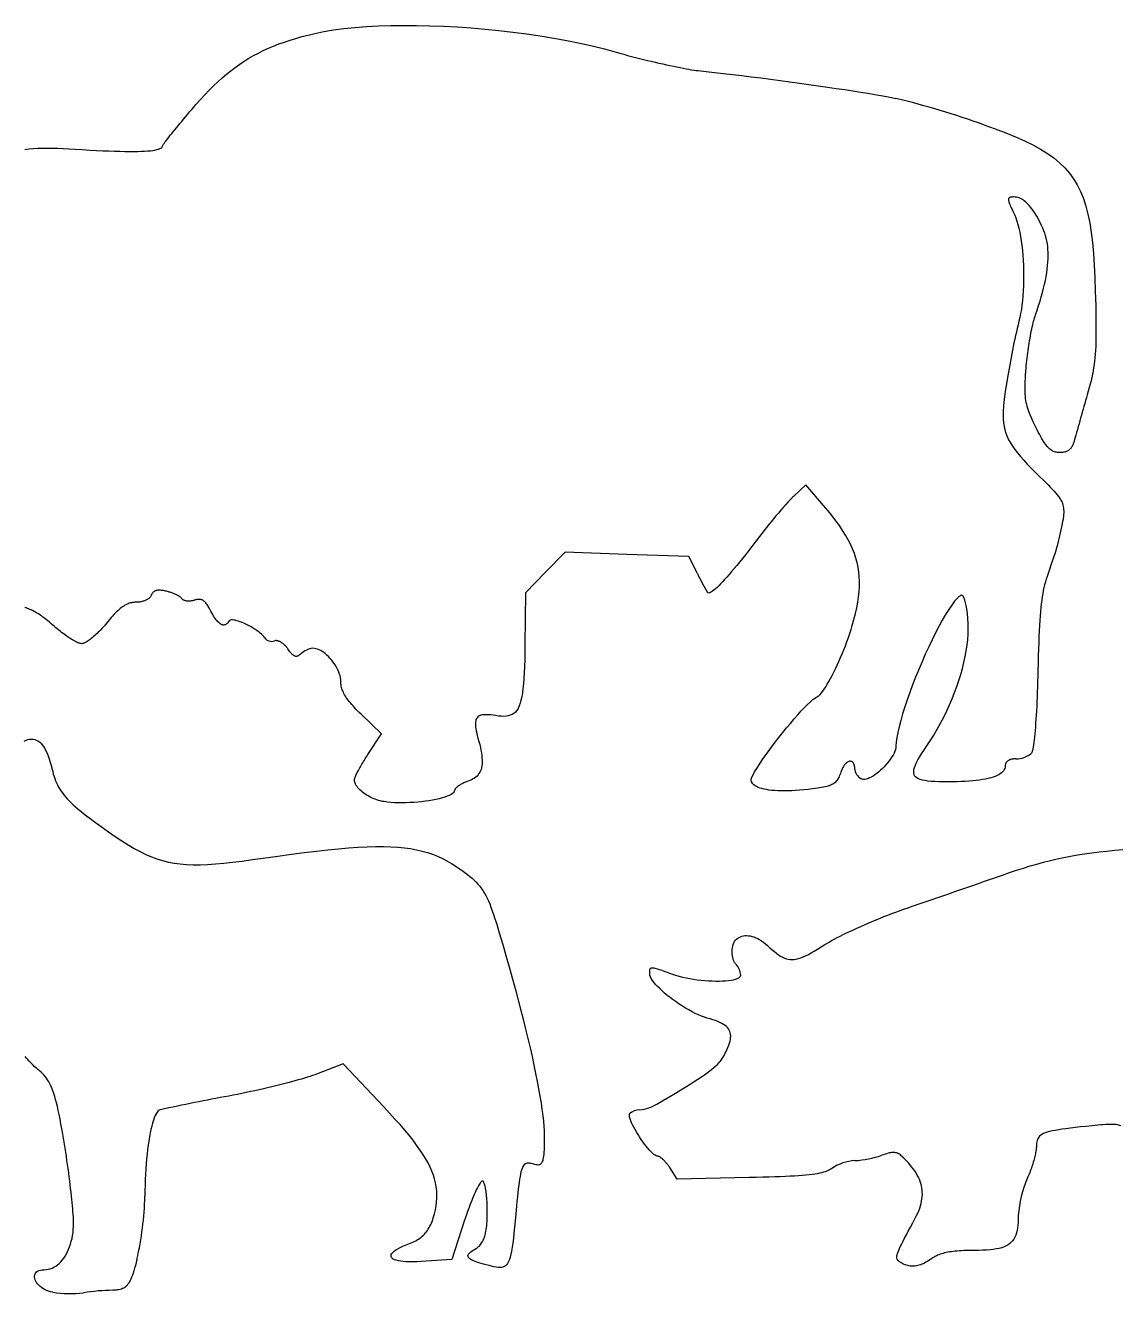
# Model space of a CAD drawing. Extents: x 3 to 294, y -207 to -4.
# Drawn here: x 71.8 to 135.6, y -201.3 to -127.4 of the extents above; entities that cross this region are included whole.
import ezdxf

# ---------------------------------------------------------------- set-up
doc = ezdxf.new("R2010")
doc.units = 0
doc.layers.get('0').update_dxf_attribs({"linetype": 'CONTINUOUS'})

msp = doc.modelspace()

# ---------------------------------------------------------------- linework, layer by layer
at = {"color": 1}
for p, q in [((117.268, -154.163), (116.552, -154.834)), ((118.314, -155.37), (117.268, -154.163)), ((103.238, -158.095), (102.09, -159.277)), ((106.847, -158.216), (103.238, -158.095)), ((110.457, -158.338), (106.847, -158.216)), ((110.956, -159.337), (110.457, -158.338)), ((102.09, -159.277), (100.943, -160.46)), ((100.943, -160.46), (100.905, -163.486)), ((92.535, -168.68), (91.351, -167.533)), ((91.75, -169.877), (92.535, -168.68)), ((92.688, -172.631), (92.688, -172.631)), ((90.304, -187.921), (88.761, -188.513)), ((92.678, -190.427), (90.304, -187.921)), ((109.779, -194.629), (109.345, -193.957)), ((113.97, -194.543), (109.779, -194.629)), ((97.384, -197.029), (96.638, -199.315)), ((96.638, -199.315), (94.848, -199.437)), ((122.797, -199.485), (122.797, -199.486)), ((73.373, -201.224), (73.372, -201.226))]:
    msp.add_line(p, q, dxfattribs=at)
for points in [[(81.727, -132), (81.985, -131.709), (82.24, -131.432), (82.494, -131.168), (82.746, -130.916), (82.998, -130.677), (83.25, -130.449), (83.503, -130.232), (83.758, -130.026), (84.016, -129.83), (84.276, -129.645), (84.54, -129.469), (84.809, -129.302), (85.084, -129.144), (85.364, -128.994), (85.651, -128.851), (85.945, -128.717), (86.247, -128.589), (86.559, -128.467), (86.879, -128.352), (87.21, -128.243), (87.552, -128.139), (87.906, -128.039), (88.272, -127.945), (88.651, -127.854)], [(88.651, -127.854), (89.18, -127.744), (89.748, -127.649), (90.354, -127.569), (90.993, -127.503), (91.662, -127.452), (92.36, -127.415), (93.082, -127.391), (93.826, -127.382), (94.589, -127.386), (95.367, -127.403), (96.158, -127.434), (96.959, -127.477), (97.766, -127.533), (98.576, -127.602), (99.388, -127.683), (100.197, -127.777), (101, -127.882), (101.795, -128), (102.578, -128.129), (103.347, -128.27), (104.098, -128.421), (104.829, -128.584), (105.536, -128.758), (106.216, -128.943)], [(106.216, -128.943), (106.437, -129.005), (106.661, -129.067), (106.888, -129.129), (107.117, -129.189), (107.347, -129.249), (107.578, -129.308), (107.808, -129.366), (108.038, -129.423), (108.266, -129.478), (108.491, -129.531), (108.713, -129.583), (108.932, -129.633), (109.146, -129.68), (109.355, -129.725), (109.557, -129.768), (109.753, -129.808), (109.942, -129.846), (110.122, -129.88), (110.293, -129.912), (110.455, -129.94), (110.606, -129.965), (110.747, -129.986), (110.875, -130.003), (110.991, -130.016)], [(110.991, -130.016), (111.466, -130.067), (111.962, -130.122), (112.476, -130.181), (113.005, -130.243), (113.547, -130.309), (114.099, -130.378), (114.658, -130.448), (115.221, -130.521), (115.785, -130.596), (116.348, -130.671), (116.907, -130.748), (117.459, -130.825), (118.001, -130.902), (118.531, -130.978), (119.046, -131.054), (119.542, -131.129), (120.018, -131.202), (120.47, -131.273), (120.895, -131.342), (121.292, -131.408), (121.656, -131.472), (121.986, -131.531), (122.278, -131.587), (122.53, -131.639)], [(79.784, -134.416), (79.795, -134.39), (79.815, -134.355), (79.842, -134.312), (79.877, -134.26), (79.919, -134.199), (79.968, -134.131), (80.024, -134.056), (80.087, -133.974), (80.156, -133.885), (80.23, -133.789), (80.31, -133.688), (80.396, -133.581), (80.486, -133.469), (80.582, -133.352), (80.681, -133.231), (80.785, -133.106), (80.892, -132.977), (81.003, -132.844), (81.118, -132.709), (81.235, -132.571), (81.355, -132.431), (81.477, -132.289), (81.601, -132.145), (81.727, -132)], [(127.662, -133.178), (128.32, -133.417), (128.932, -133.651), (129.499, -133.884), (130.023, -134.118), (130.506, -134.355), (130.951, -134.598), (131.357, -134.849), (131.727, -135.112), (132.064, -135.388), (132.367, -135.68), (132.64, -135.99), (132.884, -136.322), (133.1, -136.677), (133.291, -137.059), (133.457, -137.47), (133.601, -137.911), (133.724, -138.387), (133.829, -138.899), (133.916, -139.449), (133.987, -140.041), (134.045, -140.678), (134.09, -141.36), (134.125, -142.092), (134.151, -142.875)], [(71.74, -134.611), (71.986, -134.584), (72.239, -134.564), (72.5, -134.549), (72.771, -134.541), (73.053, -134.538), (73.347, -134.54), (73.655, -134.547), (73.979, -134.559), (74.319, -134.576), (74.677, -134.597)], [(74.677, -134.597), (75.117, -134.623), (75.534, -134.647), (75.928, -134.668), (76.3, -134.686), (76.651, -134.701), (76.981, -134.713), (77.29, -134.722), (77.579, -134.728), (77.848, -134.731), (78.097, -134.732), (78.328, -134.729), (78.54, -134.723), (78.734, -134.715), (78.91, -134.703), (79.068, -134.688), (79.21, -134.67), (79.335, -134.649), (79.444, -134.625), (79.538, -134.598), (79.616, -134.568), (79.679, -134.535), (79.728, -134.498), (79.763, -134.458), (79.784, -134.416)], [(129.41, -137.386), (129.358, -137.386), (129.31, -137.388), (129.267, -137.391), (129.228, -137.395), (129.194, -137.402), (129.165, -137.412), (129.141, -137.424), (129.121, -137.44), (129.106, -137.459), (129.095, -137.483), (129.089, -137.51), (129.088, -137.543), (129.092, -137.581), (129.101, -137.624), (129.114, -137.674), (129.132, -137.729), (129.155, -137.792), (129.183, -137.861), (129.215, -137.938), (129.253, -138.023), (129.295, -138.115), (129.342, -138.217), (129.394, -138.327), (129.451, -138.447)], [(131.151, -139.359), (131.085, -139.202), (131.018, -139.052), (130.95, -138.908), (130.881, -138.77), (130.812, -138.638), (130.742, -138.513), (130.671, -138.393), (130.599, -138.281), (130.527, -138.174), (130.454, -138.074), (130.381, -137.981), (130.308, -137.894), (130.234, -137.814), (130.16, -137.741), (130.085, -137.674), (130.011, -137.614), (129.936, -137.561), (129.861, -137.515), (129.786, -137.476), (129.71, -137.444), (129.635, -137.418), (129.56, -137.4), (129.485, -137.39), (129.41, -137.386)], [(129.451, -138.447), (129.52, -138.607), (129.584, -138.787), (129.643, -138.987), (129.698, -139.205), (129.748, -139.439), (129.793, -139.687), (129.833, -139.947), (129.868, -140.218), (129.898, -140.498), (129.923, -140.786), (129.943, -141.079), (129.957, -141.376), (129.967, -141.675), (129.97, -141.975), (129.969, -142.273), (129.961, -142.569), (129.948, -142.86), (129.93, -143.144), (129.905, -143.421), (129.875, -143.687), (129.839, -143.942), (129.797, -144.184), (129.749, -144.412), (129.695, -144.622)], [(130.664, -144.256), (130.758, -143.982), (130.847, -143.714), (130.928, -143.453), (131.003, -143.199), (131.072, -142.951), (131.134, -142.709), (131.19, -142.474), (131.239, -142.244), (131.282, -142.021), (131.318, -141.804), (131.348, -141.592), (131.371, -141.387), (131.388, -141.187), (131.399, -140.994), (131.403, -140.806), (131.401, -140.623), (131.392, -140.446), (131.377, -140.275), (131.355, -140.109), (131.327, -139.948), (131.293, -139.793), (131.252, -139.643), (131.205, -139.498), (131.151, -139.359)], [(134.151, -142.875), (134.163, -143.303), (134.173, -143.703), (134.18, -144.078), (134.186, -144.427), (134.19, -144.755), (134.191, -145.061), (134.19, -145.348), (134.187, -145.617), (134.181, -145.87), (134.172, -146.109), (134.16, -146.336), (134.145, -146.552), (134.127, -146.758), (134.106, -146.958), (134.081, -147.151), (134.053, -147.34), (134.02, -147.528), (133.985, -147.714), (133.945, -147.902), (133.901, -148.092), (133.852, -148.287), (133.8, -148.487), (133.743, -148.696), (133.681, -148.914)], [(130.118, -147.342), (130.13, -147.204), (130.143, -147.063), (130.158, -146.92), (130.174, -146.776), (130.192, -146.63), (130.21, -146.484), (130.23, -146.337), (130.251, -146.19), (130.273, -146.044), (130.296, -145.9), (130.319, -145.756), (130.344, -145.615), (130.369, -145.477), (130.394, -145.341), (130.42, -145.209), (130.447, -145.081), (130.474, -144.958), (130.501, -144.839), (130.528, -144.726), (130.555, -144.618), (130.583, -144.517), (130.61, -144.422), (130.637, -144.335), (130.664, -144.256)], [(130.689, -150.807), (130.609, -150.645), (130.536, -150.492), (130.469, -150.348), (130.407, -150.211), (130.351, -150.08), (130.301, -149.954), (130.256, -149.833), (130.216, -149.714), (130.18, -149.598), (130.15, -149.482), (130.124, -149.366), (130.102, -149.249), (130.085, -149.129), (130.072, -149.006), (130.062, -148.878), (130.056, -148.745), (130.054, -148.605), (130.054, -148.457), (130.058, -148.3), (130.065, -148.133), (130.075, -147.954), (130.087, -147.764), (130.102, -147.56), (130.118, -147.342)], [(129.016, -148.025), (128.957, -148.386), (128.905, -148.722), (128.861, -149.037), (128.826, -149.33), (128.801, -149.605), (128.786, -149.863), (128.781, -150.106), (128.788, -150.335), (128.806, -150.553), (128.837, -150.762), (128.881, -150.962), (128.939, -151.157), (129.012, -151.348), (129.099, -151.537), (129.202, -151.725), (129.322, -151.915), (129.458, -152.109), (129.612, -152.307), (129.784, -152.513), (129.975, -152.727), (130.185, -152.952), (130.415, -153.19), (130.666, -153.443), (130.938, -153.711)], [(132.073, -152.284), (132.008, -152.282), (131.946, -152.277), (131.885, -152.269), (131.827, -152.257), (131.771, -152.241), (131.716, -152.221), (131.662, -152.196), (131.609, -152.166), (131.557, -152.131), (131.505, -152.091), (131.454, -152.045), (131.402, -151.993), (131.351, -151.935), (131.298, -151.87), (131.245, -151.799), (131.191, -151.72), (131.136, -151.635), (131.079, -151.541), (131.02, -151.44), (130.959, -151.331), (130.895, -151.213), (130.829, -151.087), (130.761, -150.952), (130.689, -150.807)], [(132.915, -151.612), (132.898, -151.672), (132.879, -151.727), (132.86, -151.78), (132.839, -151.83), (132.817, -151.878), (132.794, -151.922), (132.769, -151.963), (132.743, -152.002), (132.715, -152.038), (132.686, -152.071), (132.655, -152.102), (132.622, -152.13), (132.587, -152.155), (132.551, -152.178), (132.513, -152.199), (132.473, -152.217), (132.43, -152.233), (132.386, -152.247), (132.34, -152.258), (132.291, -152.267), (132.24, -152.275), (132.187, -152.28), (132.131, -152.283), (132.073, -152.284)], [(130.938, -153.711), (131.105, -153.875), (131.259, -154.027), (131.4, -154.168), (131.528, -154.299), (131.645, -154.421), (131.75, -154.534), (131.845, -154.64), (131.929, -154.74), (132.003, -154.835), (132.067, -154.925), (132.123, -155.011), (132.17, -155.095), (132.21, -155.178), (132.242, -155.26), (132.267, -155.343), (132.286, -155.427), (132.298, -155.513), (132.306, -155.602), (132.308, -155.696), (132.307, -155.795), (132.301, -155.9), (132.292, -156.012), (132.28, -156.132), (132.265, -156.261)], [(119.98, -162.368), (120.08, -162.011), (120.167, -161.666), (120.241, -161.333), (120.301, -161.01), (120.347, -160.698), (120.379, -160.393), (120.397, -160.097), (120.401, -159.807), (120.39, -159.524), (120.363, -159.245), (120.322, -158.971), (120.266, -158.7), (120.194, -158.432), (120.106, -158.164), (120.002, -157.898), (119.882, -157.631), (119.746, -157.362), (119.593, -157.092), (119.423, -156.818), (119.237, -156.54), (119.033, -156.257), (118.811, -155.969), (118.572, -155.673), (118.314, -155.37)], [(114.31, -157.518), (114.12, -157.767), (113.936, -158.006), (113.757, -158.235), (113.584, -158.453), (113.416, -158.662), (113.255, -158.86), (113.1, -159.047), (112.951, -159.224), (112.809, -159.39), (112.673, -159.544), (112.544, -159.688), (112.422, -159.819), (112.307, -159.939), (112.199, -160.048), (112.099, -160.144), (112.006, -160.228), (111.921, -160.3), (111.843, -160.36), (111.774, -160.407), (111.713, -160.441), (111.66, -160.462), (111.616, -160.47), (111.58, -160.465), (111.553, -160.446)], [(131.521, -158.994), (131.457, -159.166), (131.397, -159.333), (131.341, -159.497), (131.29, -159.659), (131.242, -159.822), (131.198, -159.987), (131.157, -160.155), (131.119, -160.328), (131.085, -160.507), (131.053, -160.694), (131.024, -160.891), (130.997, -161.099), (130.973, -161.32), (130.951, -161.555), (130.931, -161.806), (130.913, -162.074), (130.896, -162.361), (130.88, -162.669), (130.866, -162.999), (130.853, -163.352), (130.841, -163.731), (130.829, -164.136), (130.818, -164.57), (130.807, -165.034)], [(80.016, -160.371), (79.95, -160.356), (79.888, -160.342), (79.828, -160.331), (79.772, -160.321), (79.718, -160.314), (79.667, -160.309), (79.618, -160.306), (79.572, -160.305), (79.529, -160.306), (79.487, -160.31), (79.449, -160.315), (79.412, -160.323), (79.378, -160.333), (79.346, -160.346), (79.315, -160.361), (79.287, -160.378), (79.261, -160.397), (79.237, -160.418), (79.214, -160.442), (79.193, -160.469), (79.174, -160.497), (79.156, -160.529), (79.14, -160.562), (79.125, -160.598)], [(80.917, -160.809), (80.904, -160.791), (80.888, -160.773), (80.868, -160.754), (80.846, -160.735), (80.822, -160.715), (80.794, -160.695), (80.765, -160.675), (80.732, -160.655), (80.698, -160.635), (80.662, -160.615), (80.624, -160.595), (80.584, -160.575), (80.542, -160.555), (80.499, -160.536), (80.454, -160.517), (80.409, -160.498), (80.362, -160.48), (80.314, -160.462), (80.266, -160.445), (80.216, -160.428), (80.167, -160.413), (80.117, -160.398), (80.066, -160.384), (80.016, -160.371)], [(78.234, -161.007), (78.166, -161.009), (78.099, -161.014), (78.033, -161.022), (77.967, -161.034), (77.902, -161.05), (77.838, -161.069), (77.773, -161.092), (77.708, -161.12), (77.643, -161.151), (77.578, -161.187), (77.512, -161.228), (77.446, -161.273), (77.378, -161.322), (77.309, -161.377), (77.239, -161.436), (77.168, -161.501), (77.095, -161.57), (77.02, -161.646), (76.943, -161.726), (76.864, -161.812), (76.782, -161.904), (76.698, -162.002), (76.611, -162.105), (76.521, -162.215)], [(79.125, -160.598), (79.113, -160.627), (79.097, -160.655), (79.079, -160.682), (79.058, -160.708), (79.034, -160.734), (79.007, -160.759), (78.978, -160.783), (78.947, -160.807), (78.914, -160.829), (78.879, -160.85), (78.841, -160.87), (78.802, -160.889), (78.762, -160.907), (78.719, -160.923), (78.675, -160.939), (78.63, -160.952), (78.584, -160.965), (78.536, -160.976), (78.488, -160.985), (78.438, -160.993), (78.388, -160.999), (78.337, -161.004), (78.286, -161.006), (78.234, -161.007)], [(81.632, -160.888), (81.595, -160.9), (81.557, -160.91), (81.519, -160.919), (81.481, -160.926), (81.443, -160.932), (81.406, -160.937), (81.369, -160.94), (81.333, -160.942), (81.297, -160.943), (81.262, -160.943), (81.228, -160.941), (81.195, -160.938), (81.163, -160.934), (81.133, -160.928), (81.103, -160.922), (81.076, -160.914), (81.049, -160.905), (81.024, -160.894), (81.002, -160.883), (80.98, -160.87), (80.961, -160.857), (80.944, -160.842), (80.929, -160.826), (80.917, -160.809)], [(82.601, -161.531), (82.56, -161.453), (82.521, -161.38), (82.482, -161.313), (82.445, -161.25), (82.408, -161.192), (82.371, -161.139), (82.335, -161.091), (82.3, -161.047), (82.264, -161.008), (82.228, -160.973), (82.192, -160.942), (82.155, -160.916), (82.118, -160.894), (82.081, -160.875), (82.042, -160.861), (82.002, -160.85), (81.962, -160.843), (81.92, -160.84), (81.876, -160.84), (81.831, -160.843), (81.785, -160.85), (81.736, -160.859), (81.685, -160.872), (81.632, -160.888)], [(126.11, -160.768), (125.951, -160.949), (125.782, -161.172), (125.604, -161.434), (125.419, -161.73), (125.228, -162.058), (125.033, -162.414), (124.836, -162.794), (124.637, -163.194), (124.438, -163.611), (124.242, -164.041), (124.049, -164.48), (123.86, -164.926), (123.678, -165.373), (123.504, -165.819), (123.339, -166.26), (123.186, -166.692), (123.044, -167.112), (122.917, -167.515), (122.805, -167.899), (122.71, -168.26), (122.633, -168.594), (122.577, -168.897), (122.542, -169.165), (122.53, -169.396)], [(126.656, -161.396), (126.637, -161.294), (126.618, -161.199), (126.6, -161.112), (126.582, -161.032), (126.565, -160.96), (126.548, -160.895), (126.53, -160.836), (126.513, -160.785), (126.495, -160.74), (126.477, -160.702), (126.458, -160.67), (126.439, -160.644), (126.419, -160.624), (126.398, -160.611), (126.376, -160.603), (126.353, -160.601), (126.328, -160.604), (126.302, -160.613), (126.275, -160.626), (126.246, -160.645), (126.215, -160.669), (126.182, -160.697), (126.147, -160.73), (126.11, -160.768)], [(73.386, -162.349), (73.285, -162.26), (73.185, -162.174), (73.087, -162.093), (72.991, -162.015), (72.896, -161.942), (72.804, -161.872), (72.713, -161.807), (72.624, -161.745), (72.537, -161.688), (72.451, -161.634), (72.367, -161.584), (72.285, -161.538), (72.204, -161.495), (72.124, -161.457), (72.046, -161.422), (71.969, -161.391), (71.894, -161.364), (71.82, -161.34), (71.747, -161.321)], [(83.659, -162.097), (83.624, -162.151), (83.588, -162.198), (83.551, -162.238), (83.514, -162.271), (83.475, -162.298), (83.436, -162.318), (83.396, -162.331), (83.356, -162.338), (83.314, -162.337), (83.272, -162.331), (83.229, -162.317), (83.185, -162.297), (83.14, -162.27), (83.095, -162.236), (83.049, -162.196), (83.002, -162.149), (82.955, -162.095), (82.906, -162.034), (82.857, -161.967), (82.807, -161.893), (82.757, -161.813), (82.706, -161.725), (82.654, -161.631), (82.601, -161.531)], [(124.296, -169.433), (124.52, -169.093), (124.733, -168.749), (124.938, -168.401), (125.132, -168.05), (125.316, -167.697), (125.49, -167.342), (125.654, -166.985), (125.807, -166.629), (125.949, -166.272), (126.081, -165.916), (126.201, -165.562), (126.31, -165.21), (126.407, -164.861), (126.492, -164.515), (126.566, -164.173), (126.627, -163.837), (126.676, -163.505), (126.712, -163.18), (126.736, -162.862), (126.747, -162.551), (126.744, -162.249), (126.729, -161.955), (126.699, -161.671), (126.656, -161.396)], [(75.067, -163.423), (75.032, -163.421), (74.992, -163.413), (74.947, -163.401), (74.898, -163.385), (74.845, -163.364), (74.788, -163.338), (74.727, -163.309), (74.663, -163.276), (74.595, -163.239), (74.525, -163.199), (74.452, -163.155), (74.377, -163.108), (74.3, -163.058), (74.221, -163.005), (74.141, -162.949), (74.059, -162.89), (73.976, -162.829), (73.892, -162.766), (73.808, -162.701), (73.723, -162.634), (73.638, -162.565), (73.554, -162.495), (73.47, -162.423), (73.386, -162.349)], [(76.521, -162.215), (76.453, -162.298), (76.384, -162.379), (76.315, -162.458), (76.245, -162.535), (76.174, -162.611), (76.104, -162.684), (76.033, -162.755), (75.963, -162.824), (75.893, -162.889), (75.825, -162.952), (75.757, -163.012), (75.69, -163.068), (75.625, -163.121), (75.562, -163.171), (75.5, -163.216), (75.441, -163.258), (75.384, -163.295), (75.329, -163.328), (75.277, -163.356), (75.228, -163.38), (75.183, -163.399), (75.141, -163.412), (75.102, -163.42), (75.067, -163.423)], [(85.732, -163.077), (85.684, -163.011), (85.625, -162.943), (85.555, -162.874), (85.476, -162.805), (85.388, -162.735), (85.293, -162.666), (85.192, -162.597), (85.086, -162.53), (84.977, -162.465), (84.864, -162.402), (84.751, -162.343), (84.636, -162.287), (84.523, -162.236), (84.412, -162.189), (84.304, -162.147), (84.2, -162.111), (84.101, -162.081), (84.009, -162.059), (83.925, -162.043), (83.849, -162.036), (83.784, -162.037), (83.73, -162.047), (83.688, -162.067), (83.659, -162.097)], [(117.903, -166.541), (117.965, -166.509), (118.032, -166.456), (118.105, -166.386), (118.182, -166.297), (118.264, -166.193), (118.349, -166.073), (118.438, -165.938), (118.529, -165.79), (118.623, -165.629), (118.719, -165.456), (118.816, -165.273), (118.914, -165.08), (119.012, -164.879), (119.111, -164.67), (119.208, -164.454), (119.305, -164.232), (119.4, -164.005), (119.493, -163.775), (119.583, -163.542), (119.671, -163.307), (119.754, -163.071), (119.834, -162.835), (119.91, -162.601), (119.98, -162.368)], [(87.087, -163.73), (87.058, -163.688), (87.027, -163.649), (86.995, -163.61), (86.962, -163.573), (86.929, -163.537), (86.894, -163.504), (86.86, -163.472), (86.824, -163.441), (86.789, -163.413), (86.753, -163.387), (86.717, -163.362), (86.682, -163.34), (86.646, -163.32), (86.611, -163.302), (86.576, -163.286), (86.542, -163.273), (86.508, -163.262), (86.475, -163.253), (86.443, -163.248), (86.412, -163.244), (86.383, -163.244), (86.354, -163.246), (86.327, -163.252), (86.301, -163.26)], [(87.831, -164.016), (87.8, -164.046), (87.77, -164.073), (87.741, -164.096), (87.712, -164.116), (87.683, -164.133), (87.655, -164.146), (87.628, -164.155), (87.6, -164.161), (87.573, -164.163), (87.545, -164.162), (87.517, -164.156), (87.489, -164.147), (87.461, -164.135), (87.431, -164.118), (87.402, -164.097), (87.371, -164.073), (87.34, -164.044), (87.308, -164.012), (87.274, -163.975), (87.24, -163.935), (87.204, -163.89), (87.167, -163.841), (87.128, -163.787), (87.087, -163.73)], [(90.168, -165.622), (90.163, -165.519), (90.149, -165.414), (90.126, -165.306), (90.095, -165.197), (90.056, -165.088), (90.01, -164.978), (89.958, -164.869), (89.899, -164.761), (89.834, -164.655), (89.765, -164.551), (89.691, -164.45), (89.612, -164.353), (89.531, -164.26), (89.446, -164.171), (89.359, -164.089), (89.269, -164.012), (89.178, -163.942), (89.087, -163.879), (88.995, -163.825), (88.903, -163.778), (88.811, -163.741), (88.721, -163.714), (88.632, -163.697), (88.546, -163.692)], [(100.905, -163.486), (100.898, -163.942), (100.889, -164.365), (100.876, -164.757), (100.86, -165.12), (100.841, -165.452), (100.817, -165.757), (100.789, -166.035), (100.756, -166.287), (100.717, -166.513), (100.672, -166.716), (100.621, -166.896), (100.563, -167.054), (100.498, -167.191), (100.425, -167.308), (100.345, -167.406), (100.255, -167.487), (100.157, -167.55), (100.049, -167.598), (99.932, -167.632), (99.805, -167.651), (99.666, -167.659), (99.517, -167.654), (99.356, -167.639), (99.183, -167.614)], [(130.807, -165.034), (130.799, -165.343), (130.79, -165.648), (130.781, -165.947), (130.77, -166.24), (130.758, -166.525), (130.746, -166.804), (130.733, -167.074), (130.719, -167.336), (130.704, -167.588), (130.689, -167.829), (130.673, -168.061), (130.656, -168.28), (130.639, -168.488), (130.621, -168.683), (130.603, -168.865), (130.585, -169.033), (130.567, -169.187), (130.548, -169.325), (130.529, -169.447), (130.509, -169.553), (130.49, -169.641), (130.471, -169.712), (130.451, -169.765), (130.432, -169.798)], [(91.351, -167.533), (91.247, -167.43), (91.148, -167.331), (91.054, -167.234), (90.966, -167.141), (90.883, -167.05), (90.805, -166.961), (90.731, -166.875), (90.663, -166.79), (90.6, -166.708), (90.541, -166.628), (90.487, -166.55), (90.438, -166.473), (90.393, -166.397), (90.352, -166.323), (90.316, -166.25), (90.284, -166.178), (90.256, -166.107), (90.232, -166.037), (90.212, -165.967), (90.196, -165.898), (90.183, -165.829), (90.175, -165.76), (90.169, -165.691), (90.168, -165.622)], [(114.089, -171.403), (114.095, -171.324), (114.132, -171.21), (114.199, -171.065), (114.293, -170.892), (114.411, -170.694), (114.551, -170.475), (114.71, -170.238), (114.886, -169.985), (115.076, -169.72), (115.278, -169.447), (115.489, -169.169), (115.707, -168.889), (115.928, -168.609), (116.151, -168.335), (116.373, -168.067), (116.591, -167.811), (116.804, -167.569), (117.007, -167.344), (117.199, -167.14), (117.378, -166.959), (117.54, -166.806), (117.683, -166.683), (117.805, -166.594), (117.903, -166.541)], [(99.183, -167.614), (99.043, -167.593), (98.913, -167.577), (98.792, -167.566), (98.681, -167.56), (98.579, -167.56), (98.486, -167.566), (98.402, -167.578), (98.327, -167.596), (98.26, -167.62), (98.202, -167.651), (98.152, -167.689), (98.11, -167.735), (98.076, -167.788), (98.049, -167.848), (98.03, -167.916), (98.018, -167.993), (98.014, -168.078), (98.016, -168.171), (98.025, -168.273), (98.041, -168.384), (98.063, -168.505), (98.092, -168.635), (98.126, -168.775), (98.166, -168.924)], [(71.715, -169.099), (71.824, -169.049), (71.929, -169.013), (72.033, -168.991), (72.133, -168.983), (72.231, -168.989), (72.327, -169.009), (72.419, -169.042), (72.509, -169.09), (72.595, -169.152), (72.679, -169.227), (72.759, -169.316), (72.837, -169.419), (72.911, -169.535), (72.982, -169.665), (73.05, -169.809), (73.114, -169.967), (73.175, -170.138), (73.233, -170.322), (73.287, -170.52), (73.338, -170.732)], [(98.166, -168.924), (98.218, -169.115), (98.264, -169.297), (98.303, -169.469), (98.336, -169.633), (98.363, -169.788), (98.383, -169.935), (98.397, -170.073), (98.405, -170.204), (98.405, -170.327), (98.4, -170.443), (98.387, -170.551), (98.368, -170.653), (98.343, -170.748), (98.31, -170.837), (98.27, -170.92), (98.224, -170.997), (98.17, -171.069), (98.11, -171.135), (98.042, -171.196), (97.967, -171.253), (97.885, -171.305), (97.796, -171.352), (97.699, -171.396), (97.595, -171.436)], [(90.965, -171.367), (90.967, -171.344), (90.972, -171.317), (90.981, -171.284), (90.993, -171.246), (91.009, -171.205), (91.027, -171.159), (91.048, -171.109), (91.073, -171.055), (91.1, -170.998), (91.129, -170.938), (91.161, -170.874), (91.196, -170.808), (91.233, -170.739), (91.271, -170.668), (91.312, -170.595), (91.355, -170.52), (91.4, -170.443), (91.446, -170.365), (91.493, -170.285), (91.542, -170.204), (91.593, -170.123), (91.644, -170.041), (91.697, -169.959), (91.75, -169.877)], [(122.53, -169.396), (122.523, -169.489), (122.501, -169.588), (122.467, -169.692), (122.42, -169.8), (122.363, -169.912), (122.296, -170.026), (122.22, -170.141), (122.136, -170.256), (122.045, -170.37), (121.949, -170.483), (121.847, -170.593), (121.742, -170.699), (121.634, -170.8), (121.525, -170.895), (121.415, -170.984), (121.305, -171.065), (121.196, -171.137), (121.09, -171.199), (120.987, -171.251), (120.889, -171.291), (120.796, -171.318), (120.71, -171.331), (120.631, -171.33), (120.561, -171.313)], [(125.563, -171.476), (125.287, -171.474), (125.032, -171.47), (124.8, -171.461), (124.588, -171.448), (124.397, -171.43), (124.227, -171.406), (124.077, -171.377), (123.947, -171.34), (123.836, -171.297), (123.745, -171.246), (123.672, -171.187), (123.618, -171.12), (123.583, -171.043), (123.565, -170.956), (123.564, -170.859), (123.581, -170.751), (123.615, -170.632), (123.665, -170.501), (123.732, -170.357), (123.814, -170.2), (123.912, -170.03), (124.026, -169.846), (124.154, -169.647), (124.296, -169.433)], [(73.338, -170.732), (73.373, -170.878), (73.41, -171.019), (73.451, -171.155), (73.495, -171.286), (73.543, -171.414), (73.595, -171.537), (73.652, -171.658), (73.715, -171.777), (73.782, -171.893), (73.856, -172.008), (73.936, -172.122), (74.023, -172.236), (74.117, -172.35), (74.219, -172.464), (74.328, -172.579), (74.446, -172.696), (74.572, -172.815), (74.708, -172.936), (74.853, -173.061), (75.009, -173.189), (75.174, -173.321), (75.351, -173.458), (75.538, -173.6), (75.737, -173.747)], [(120.143, -170.792), (120.14, -170.703), (120.131, -170.623), (120.118, -170.552), (120.1, -170.489), (120.078, -170.434), (120.052, -170.387), (120.022, -170.349), (119.989, -170.318), (119.953, -170.296), (119.914, -170.282), (119.874, -170.276), (119.831, -170.278), (119.788, -170.287), (119.743, -170.305), (119.698, -170.33), (119.652, -170.363), (119.606, -170.404), (119.561, -170.453), (119.517, -170.509), (119.474, -170.573), (119.432, -170.644), (119.392, -170.723), (119.355, -170.809), (119.32, -170.902)], [(128.896, -170.543), (128.89, -170.618), (128.873, -170.691), (128.843, -170.76), (128.802, -170.826), (128.749, -170.888), (128.684, -170.948), (128.608, -171.005), (128.52, -171.058), (128.421, -171.108), (128.31, -171.155), (128.188, -171.199), (128.054, -171.24), (127.908, -171.278), (127.752, -171.312), (127.583, -171.343), (127.404, -171.371), (127.213, -171.395), (127.011, -171.417), (126.798, -171.435), (126.573, -171.449), (126.337, -171.461), (126.09, -171.469), (125.832, -171.474), (125.563, -171.476)], [(129.527, -170.134), (129.479, -170.135), (129.433, -170.137), (129.388, -170.141), (129.345, -170.147), (129.304, -170.154), (129.265, -170.162), (129.227, -170.172), (129.191, -170.184), (129.157, -170.197), (129.125, -170.211), (129.094, -170.227), (129.066, -170.244), (129.04, -170.262), (129.016, -170.282), (128.993, -170.303), (128.973, -170.325), (128.956, -170.348), (128.94, -170.373), (128.927, -170.398), (128.916, -170.425), (128.907, -170.453), (128.901, -170.482), (128.898, -170.512), (128.896, -170.543)], [(92.688, -172.631), (92.582, -172.612), (92.476, -172.587), (92.37, -172.558), (92.266, -172.524), (92.162, -172.487), (92.061, -172.445), (91.961, -172.4), (91.864, -172.352), (91.77, -172.3), (91.679, -172.246), (91.591, -172.19), (91.508, -172.131), (91.429, -172.07), (91.355, -172.008), (91.286, -171.945), (91.222, -171.881), (91.165, -171.816), (91.114, -171.751), (91.07, -171.685), (91.033, -171.62), (91.003, -171.556), (90.982, -171.492), (90.969, -171.429), (90.965, -171.367)], [(97.595, -171.436), (97.541, -171.456), (97.488, -171.476), (97.435, -171.498), (97.384, -171.52), (97.334, -171.542), (97.286, -171.566), (97.239, -171.589), (97.194, -171.613), (97.151, -171.638), (97.11, -171.662), (97.07, -171.687), (97.033, -171.712), (96.998, -171.736), (96.966, -171.761), (96.936, -171.785), (96.908, -171.809), (96.884, -171.833), (96.862, -171.856), (96.843, -171.879), (96.828, -171.901), (96.816, -171.922), (96.807, -171.942), (96.801, -171.962), (96.799, -171.981)], [(117.669, -171.883), (117.409, -171.914), (117.157, -171.94), (116.913, -171.962), (116.678, -171.979), (116.451, -171.991), (116.234, -171.999), (116.025, -172.002), (115.826, -172.001), (115.636, -171.996), (115.456, -171.986), (115.286, -171.972), (115.127, -171.953), (114.978, -171.931), (114.839, -171.903), (114.712, -171.872), (114.595, -171.836), (114.49, -171.797), (114.396, -171.753), (114.314, -171.705), (114.245, -171.652), (114.187, -171.596), (114.142, -171.536), (114.109, -171.472), (114.089, -171.403)], [(119.32, -170.902), (119.289, -170.989), (119.258, -171.07), (119.228, -171.145), (119.196, -171.214), (119.163, -171.279), (119.129, -171.338), (119.092, -171.393), (119.053, -171.443), (119.011, -171.489), (118.965, -171.531), (118.915, -171.57), (118.86, -171.605), (118.8, -171.638), (118.735, -171.668), (118.663, -171.695), (118.585, -171.721), (118.5, -171.744), (118.408, -171.766), (118.308, -171.787), (118.199, -171.807), (118.081, -171.826), (117.953, -171.845), (117.816, -171.864), (117.669, -171.883)], [(96.799, -171.981), (96.786, -172.04), (96.747, -172.099), (96.685, -172.156), (96.6, -172.211), (96.494, -172.265), (96.369, -172.318), (96.227, -172.367), (96.069, -172.415), (95.896, -172.459), (95.711, -172.501), (95.515, -172.54), (95.309, -172.575), (95.096, -172.606), (94.876, -172.633), (94.652, -172.656), (94.424, -172.675), (94.195, -172.689), (93.967, -172.697), (93.74, -172.701), (93.516, -172.699), (93.298, -172.691), (93.086, -172.677), (92.882, -172.657), (92.688, -172.631)], [(75.737, -173.747), (76.191, -174.077), (76.618, -174.382), (77.022, -174.661), (77.405, -174.916), (77.771, -175.146), (78.123, -175.354), (78.464, -175.539), (78.797, -175.703), (79.126, -175.845), (79.453, -175.967), (79.782, -176.069), (80.116, -176.152), (80.458, -176.217), (80.811, -176.264), (81.178, -176.294), (81.563, -176.308), (81.969, -176.307), (82.398, -176.29), (82.855, -176.26), (83.341, -176.216), (83.861, -176.159), (84.417, -176.09), (85.013, -176.009), (85.652, -175.918)], [(85.652, -175.918), (86.493, -175.798), (87.287, -175.689), (88.036, -175.592), (88.742, -175.507), (89.407, -175.434), (90.033, -175.373), (90.622, -175.323), (91.176, -175.286), (91.697, -175.261), (92.187, -175.248), (92.648, -175.247), (93.081, -175.259), (93.49, -175.284), (93.875, -175.321), (94.239, -175.37), (94.583, -175.433), (94.911, -175.508), (95.223, -175.596), (95.521, -175.697), (95.809, -175.812), (96.087, -175.939), (96.357, -176.08), (96.622, -176.234), (96.884, -176.402)], [(128.733, -176.907), (129.15, -176.762), (129.559, -176.626), (129.961, -176.498), (130.357, -176.377), (130.75, -176.265), (131.14, -176.159), (131.53, -176.061), (131.921, -175.97), (132.315, -175.886), (132.712, -175.808), (133.116, -175.736), (133.528, -175.67), (133.948, -175.61), (134.379, -175.556), (134.823, -175.507), (135.281, -175.462), (135.754, -175.423)], [(96.884, -176.402), (97.069, -176.527), (97.242, -176.647), (97.402, -176.763), (97.552, -176.876), (97.692, -176.987), (97.822, -177.097), (97.944, -177.208), (98.058, -177.32), (98.164, -177.435), (98.264, -177.554), (98.359, -177.679), (98.448, -177.809), (98.534, -177.947), (98.615, -178.093), (98.694, -178.249), (98.772, -178.416), (98.848, -178.595), (98.923, -178.787), (98.999, -178.993), (99.076, -179.215), (99.155, -179.453), (99.236, -179.709), (99.32, -179.984), (99.409, -180.279)], [(118.378, -180.964), (118.498, -180.889), (118.631, -180.811), (118.775, -180.73), (118.93, -180.645), (119.095, -180.558), (119.269, -180.469), (119.452, -180.377), (119.643, -180.284), (119.841, -180.19), (120.046, -180.094), (120.257, -179.998), (120.473, -179.901), (120.693, -179.805), (120.916, -179.708), (121.142, -179.613), (121.371, -179.518), (121.601, -179.424), (121.832, -179.332), (122.062, -179.242), (122.292, -179.153), (122.52, -179.068), (122.746, -178.985), (122.969, -178.906), (123.188, -178.83)], [(99.409, -180.279), (99.606, -180.948), (99.797, -181.606), (99.981, -182.254), (100.158, -182.892), (100.329, -183.517), (100.492, -184.129), (100.649, -184.728), (100.798, -185.313), (100.939, -185.882), (101.072, -186.436), (101.198, -186.973), (101.315, -187.492), (101.424, -187.993), (101.525, -188.475), (101.617, -188.938), (101.7, -189.379), (101.774, -189.799), (101.839, -190.197), (101.894, -190.572), (101.94, -190.923), (101.977, -191.25), (102.003, -191.551), (102.019, -191.825), (102.026, -192.073)], [(112.994, -181.17), (113.014, -181.061), (113.044, -180.961), (113.081, -180.869), (113.127, -180.786), (113.181, -180.712), (113.241, -180.647), (113.309, -180.59), (113.382, -180.542), (113.462, -180.503), (113.546, -180.473), (113.636, -180.452), (113.729, -180.44), (113.827, -180.437), (113.928, -180.443), (114.033, -180.459), (114.14, -180.483), (114.249, -180.516), (114.36, -180.559), (114.472, -180.611), (114.584, -180.672), (114.697, -180.743), (114.81, -180.822), (114.923, -180.912), (115.034, -181.01)], [(115.034, -181.01), (115.178, -181.143), (115.315, -181.263), (115.444, -181.373), (115.569, -181.47), (115.688, -181.556), (115.804, -181.63), (115.917, -181.693), (116.029, -181.744), (116.14, -181.783), (116.251, -181.811), (116.363, -181.827), (116.478, -181.831), (116.595, -181.824), (116.717, -181.805), (116.844, -181.774), (116.977, -181.731), (117.117, -181.676), (117.266, -181.61), (117.423, -181.532), (117.59, -181.442), (117.768, -181.34), (117.958, -181.227), (118.162, -181.101), (118.378, -180.964)], [(113.193, -182.096), (113.173, -182.075), (113.155, -182.051), (113.137, -182.025), (113.12, -181.996), (113.103, -181.966), (113.088, -181.933), (113.074, -181.899), (113.06, -181.863), (113.047, -181.825), (113.036, -181.786), (113.025, -181.746), (113.016, -181.704), (113.007, -181.662), (113, -181.619), (112.994, -181.575), (112.988, -181.53), (112.985, -181.485), (112.982, -181.44), (112.981, -181.394), (112.981, -181.349), (112.982, -181.304), (112.984, -181.259), (112.988, -181.214), (112.994, -181.17)], [(108.175, -182.663), (108.175, -182.606), (108.175, -182.555), (108.176, -182.509), (108.178, -182.467), (108.182, -182.431), (108.189, -182.399), (108.2, -182.373), (108.214, -182.351), (108.233, -182.334), (108.257, -182.322), (108.287, -182.315), (108.323, -182.313), (108.367, -182.317), (108.419, -182.325), (108.478, -182.338), (108.547, -182.356), (108.626, -182.379), (108.715, -182.407), (108.815, -182.44), (108.927, -182.479), (109.05, -182.522), (109.187, -182.571), (109.337, -182.624), (109.501, -182.683)], [(111.526, -185.243), (111.361, -185.191), (111.189, -185.128), (111.011, -185.053), (110.829, -184.969), (110.644, -184.875), (110.457, -184.774), (110.27, -184.666), (110.083, -184.551), (109.898, -184.432), (109.716, -184.308), (109.538, -184.181), (109.366, -184.052), (109.201, -183.921), (109.043, -183.79), (108.895, -183.659), (108.757, -183.53), (108.63, -183.403), (108.517, -183.28), (108.418, -183.161), (108.334, -183.047), (108.266, -182.939), (108.216, -182.838), (108.186, -182.746), (108.175, -182.663)], [(109.501, -182.683), (109.686, -182.744), (109.88, -182.8), (110.083, -182.852), (110.293, -182.898), (110.508, -182.939), (110.727, -182.976), (110.947, -183.007), (111.169, -183.033), (111.389, -183.054), (111.607, -183.069), (111.82, -183.08), (112.027, -183.085), (112.227, -183.085), (112.418, -183.08), (112.599, -183.07), (112.767, -183.054), (112.921, -183.033), (113.06, -183.007), (113.182, -182.976), (113.285, -182.939), (113.368, -182.896), (113.429, -182.848), (113.467, -182.795), (113.48, -182.737)], [(112.612, -187.233), (112.678, -187.089), (112.735, -186.952), (112.784, -186.824), (112.824, -186.702), (112.856, -186.587), (112.878, -186.479), (112.891, -186.377), (112.895, -186.28), (112.889, -186.189), (112.874, -186.103), (112.848, -186.022), (112.813, -185.945), (112.767, -185.873), (112.71, -185.804), (112.643, -185.738), (112.565, -185.675), (112.476, -185.616), (112.375, -185.558), (112.264, -185.503), (112.14, -185.449), (112.005, -185.396), (111.858, -185.345), (111.698, -185.294), (111.526, -185.243)], [(72.507, -188.236), (72.44, -188.183), (72.372, -188.123), (72.3, -188.058), (72.228, -187.988), (72.153, -187.914), (72.078, -187.835), (72.001, -187.752), (71.923, -187.666), (71.846, -187.576), (71.767, -187.483)], [(108.6, -190.262), (108.989, -190.031), (109.35, -189.815), (109.683, -189.614), (109.991, -189.427), (110.275, -189.254), (110.535, -189.092), (110.773, -188.942), (110.99, -188.802), (111.188, -188.672), (111.367, -188.551), (111.529, -188.436), (111.674, -188.329), (111.805, -188.228), (111.922, -188.131), (112.027, -188.038), (112.121, -187.949), (112.204, -187.861), (112.279, -187.775), (112.346, -187.689), (112.407, -187.603), (112.463, -187.515), (112.515, -187.424), (112.564, -187.331), (112.612, -187.233)], [(74.021, -192.356), (73.964, -192.02), (73.909, -191.704), (73.855, -191.408), (73.802, -191.13), (73.751, -190.871), (73.699, -190.628), (73.648, -190.401), (73.596, -190.19), (73.545, -189.994), (73.492, -189.811), (73.438, -189.642), (73.383, -189.484), (73.327, -189.337), (73.268, -189.202), (73.207, -189.075), (73.144, -188.958), (73.077, -188.848), (73.008, -188.746), (72.935, -188.65), (72.858, -188.56), (72.777, -188.474), (72.692, -188.392), (72.602, -188.313), (72.507, -188.236)], [(88.761, -188.513), (88.648, -188.555), (88.52, -188.599), (88.378, -188.646), (88.224, -188.694), (88.058, -188.745), (87.88, -188.797), (87.692, -188.85), (87.494, -188.905), (87.287, -188.961), (87.072, -189.017), (86.849, -189.075), (86.62, -189.132), (86.386, -189.19), (86.146, -189.248), (85.901, -189.306), (85.654, -189.364), (85.403, -189.421), (85.151, -189.477), (84.897, -189.532), (84.643, -189.587), (84.39, -189.64), (84.138, -189.691), (83.887, -189.741), (83.639, -189.789)], [(79.644, -190.585), (79.583, -190.612), (79.523, -190.661), (79.465, -190.731), (79.408, -190.82), (79.352, -190.929), (79.298, -191.056), (79.245, -191.2), (79.195, -191.362), (79.146, -191.54), (79.099, -191.733), (79.055, -191.941), (79.013, -192.162), (78.974, -192.397), (78.937, -192.644), (78.903, -192.903), (78.872, -193.173), (78.844, -193.453), (78.82, -193.742), (78.798, -194.04), (78.78, -194.345), (78.766, -194.658), (78.755, -194.977), (78.748, -195.302), (78.746, -195.631)], [(95.625, -196.658), (95.681, -196.424), (95.723, -196.193), (95.753, -195.966), (95.77, -195.741), (95.773, -195.518), (95.762, -195.296), (95.736, -195.073), (95.695, -194.85), (95.639, -194.624), (95.567, -194.396), (95.479, -194.164), (95.375, -193.928), (95.253, -193.687), (95.114, -193.439), (94.958, -193.184), (94.783, -192.921), (94.589, -192.649), (94.377, -192.368), (94.144, -192.076), (93.892, -191.773), (93.62, -191.457), (93.327, -191.128), (93.013, -190.785), (92.678, -190.427)], [(108.602, -193.286), (108.548, -193.275), (108.485, -193.244), (108.414, -193.193), (108.336, -193.126), (108.251, -193.043), (108.162, -192.946), (108.069, -192.837), (107.974, -192.718), (107.877, -192.59), (107.779, -192.456), (107.682, -192.317), (107.588, -192.174), (107.496, -192.029), (107.408, -191.885), (107.326, -191.743), (107.25, -191.604), (107.181, -191.47), (107.121, -191.344), (107.071, -191.226), (107.032, -191.119), (107.005, -191.024), (106.99, -190.943), (106.99, -190.878), (107.006, -190.83)], [(135.641, -191.527), (135.577, -191.505), (135.509, -191.486), (135.436, -191.47), (135.358, -191.458), (135.274, -191.45), (135.183, -191.444), (135.085, -191.442), (134.979, -191.442), (134.865, -191.446), (134.741, -191.452), (134.608, -191.461), (134.464, -191.472), (134.309, -191.485), (134.143, -191.501), (133.964, -191.519)], [(102.026, -192.073), (102.026, -192.274), (102.025, -192.46), (102.023, -192.632), (102.019, -192.789), (102.014, -192.934), (102.006, -193.066), (101.997, -193.185), (101.986, -193.292), (101.972, -193.388), (101.955, -193.472), (101.936, -193.546), (101.913, -193.61), (101.888, -193.664), (101.859, -193.709), (101.827, -193.745), (101.79, -193.773), (101.75, -193.793), (101.706, -193.805), (101.658, -193.81), (101.605, -193.809), (101.548, -193.801), (101.485, -193.788), (101.418, -193.77), (101.345, -193.747)], [(133.964, -191.519), (133.608, -191.557), (133.279, -191.592), (132.975, -191.626), (132.697, -191.659), (132.442, -191.692), (132.209, -191.725), (131.998, -191.757), (131.808, -191.79), (131.638, -191.825), (131.486, -191.86), (131.351, -191.898), (131.233, -191.937), (131.13, -191.979), (131.042, -192.024), (130.967, -192.072), (130.904, -192.124), (130.852, -192.179), (130.811, -192.239), (130.778, -192.304), (130.754, -192.375), (130.737, -192.45), (130.725, -192.532), (130.719, -192.62), (130.717, -192.715)], [(74.59, -197.199), (74.588, -197.092), (74.584, -196.97), (74.577, -196.836), (74.568, -196.69), (74.557, -196.533), (74.543, -196.364), (74.528, -196.186), (74.51, -195.999), (74.49, -195.803), (74.468, -195.6), (74.445, -195.39), (74.42, -195.173), (74.394, -194.951), (74.365, -194.724), (74.336, -194.493), (74.305, -194.259), (74.273, -194.022), (74.24, -193.784), (74.205, -193.544), (74.17, -193.304), (74.134, -193.065), (74.097, -192.826), (74.059, -192.59), (74.021, -192.356)], [(130.717, -192.715), (130.715, -192.766), (130.711, -192.821), (130.705, -192.88), (130.697, -192.944), (130.686, -193.011), (130.674, -193.081), (130.659, -193.154), (130.642, -193.23), (130.624, -193.309), (130.604, -193.39), (130.582, -193.472), (130.559, -193.556), (130.534, -193.642), (130.508, -193.729), (130.48, -193.816), (130.452, -193.904), (130.422, -193.992), (130.391, -194.08), (130.358, -194.167), (130.326, -194.254), (130.292, -194.34), (130.257, -194.425), (130.222, -194.508), (130.186, -194.59)], [(109.345, -193.957), (109.314, -193.912), (109.283, -193.867), (109.251, -193.823), (109.218, -193.78), (109.185, -193.738), (109.151, -193.697), (109.118, -193.657), (109.083, -193.619), (109.049, -193.583), (109.015, -193.548), (108.981, -193.515), (108.947, -193.483), (108.914, -193.454), (108.881, -193.427), (108.848, -193.401), (108.817, -193.378), (108.786, -193.357), (108.756, -193.339), (108.727, -193.323), (108.699, -193.31), (108.673, -193.3), (108.647, -193.292), (108.624, -193.288), (108.602, -193.286)], [(123.339, -193.785), (123.254, -193.69), (123.175, -193.601), (123.101, -193.521), (123.031, -193.448), (122.965, -193.382), (122.903, -193.323), (122.843, -193.271), (122.786, -193.225), (122.731, -193.186), (122.676, -193.154), (122.623, -193.127), (122.569, -193.106), (122.514, -193.091), (122.458, -193.081), (122.401, -193.077), (122.341, -193.078), (122.278, -193.083), (122.212, -193.094), (122.142, -193.109), (122.067, -193.128), (121.986, -193.151), (121.9, -193.179), (121.808, -193.21), (121.708, -193.244)], [(101.345, -193.747), (101.272, -193.725), (101.204, -193.708), (101.14, -193.698), (101.081, -193.695), (101.026, -193.7), (100.974, -193.713), (100.927, -193.736), (100.882, -193.769), (100.841, -193.813), (100.802, -193.868), (100.766, -193.935), (100.732, -194.015), (100.701, -194.108), (100.671, -194.216), (100.642, -194.338), (100.615, -194.476), (100.589, -194.63), (100.563, -194.8), (100.538, -194.989), (100.513, -195.195), (100.488, -195.421), (100.463, -195.666), (100.437, -195.931), (100.411, -196.217)], [(118.798, -194.006), (118.731, -194.05), (118.659, -194.092), (118.582, -194.131), (118.497, -194.168), (118.405, -194.202), (118.304, -194.234), (118.193, -194.264), (118.072, -194.292), (117.94, -194.318), (117.795, -194.342), (117.637, -194.364), (117.465, -194.385), (117.278, -194.404), (117.075, -194.422), (116.855, -194.439), (116.618, -194.454), (116.362, -194.468), (116.086, -194.481), (115.79, -194.493), (115.472, -194.504), (115.133, -194.515), (114.77, -194.524), (114.383, -194.534), (113.97, -194.543)], [(123.655, -196.91), (123.731, -196.762), (123.8, -196.617), (123.86, -196.474), (123.913, -196.333), (123.958, -196.194), (123.996, -196.057), (124.026, -195.921), (124.048, -195.787), (124.062, -195.655), (124.068, -195.524), (124.067, -195.394), (124.058, -195.266), (124.041, -195.139), (124.017, -195.012), (123.984, -194.887), (123.944, -194.763), (123.896, -194.639), (123.84, -194.516), (123.776, -194.393), (123.705, -194.271), (123.625, -194.15), (123.538, -194.028), (123.442, -193.907), (123.339, -193.785)], [(98.42, -194.742), (98.398, -194.747), (98.374, -194.763), (98.346, -194.789), (98.316, -194.824), (98.284, -194.869), (98.248, -194.923), (98.211, -194.985), (98.172, -195.056), (98.13, -195.134), (98.087, -195.22), (98.042, -195.314), (97.996, -195.414), (97.948, -195.521), (97.9, -195.634), (97.85, -195.753), (97.799, -195.877), (97.748, -196.007), (97.696, -196.141), (97.644, -196.28), (97.592, -196.423), (97.54, -196.569), (97.487, -196.72), (97.435, -196.873), (97.384, -197.029)], [(98.71, -196.512), (98.709, -196.391), (98.708, -196.273), (98.704, -196.156), (98.7, -196.043), (98.694, -195.932), (98.687, -195.825), (98.679, -195.721), (98.67, -195.621), (98.66, -195.524), (98.65, -195.432), (98.638, -195.345), (98.625, -195.262), (98.611, -195.184), (98.597, -195.112), (98.582, -195.046), (98.566, -194.985), (98.55, -194.93), (98.533, -194.882), (98.515, -194.84), (98.497, -194.806), (98.478, -194.778), (98.459, -194.758), (98.44, -194.746), (98.42, -194.742)], [(98.054, -198.669), (98.111, -198.633), (98.166, -198.593), (98.217, -198.549), (98.266, -198.501), (98.312, -198.449), (98.355, -198.393), (98.395, -198.333), (98.433, -198.269), (98.468, -198.199), (98.501, -198.125), (98.531, -198.046), (98.558, -197.962), (98.584, -197.873), (98.606, -197.779), (98.627, -197.679), (98.645, -197.573), (98.66, -197.462), (98.674, -197.345), (98.685, -197.222), (98.694, -197.093), (98.701, -196.958), (98.706, -196.816), (98.709, -196.667), (98.71, -196.512)], [(100.411, -196.217), (100.37, -196.66), (100.332, -197.067), (100.295, -197.438), (100.26, -197.776), (100.226, -198.082), (100.191, -198.358), (100.156, -198.604), (100.119, -198.822), (100.081, -199.013), (100.039, -199.18), (99.995, -199.323), (99.946, -199.443), (99.892, -199.543), (99.834, -199.623), (99.769, -199.686), (99.698, -199.731), (99.62, -199.762), (99.533, -199.778), (99.438, -199.783), (99.334, -199.776), (99.22, -199.76), (99.096, -199.735), (98.96, -199.704), (98.813, -199.667)], [(72.875, -199.912), (72.993, -199.906), (73.109, -199.887), (73.223, -199.857), (73.334, -199.815), (73.442, -199.763), (73.547, -199.699), (73.648, -199.626), (73.746, -199.542), (73.84, -199.449), (73.929, -199.348), (74.014, -199.237), (74.094, -199.119), (74.169, -198.992), (74.238, -198.858), (74.303, -198.717), (74.361, -198.57), (74.413, -198.416), (74.459, -198.257), (74.499, -198.092), (74.532, -197.921), (74.558, -197.747), (74.576, -197.568), (74.587, -197.385), (74.59, -197.199)], [(94.172, -198.387), (94.269, -198.35), (94.363, -198.31), (94.453, -198.268), (94.539, -198.223), (94.622, -198.176), (94.701, -198.126), (94.776, -198.074), (94.849, -198.019), (94.917, -197.961), (94.983, -197.899), (95.046, -197.835), (95.106, -197.767), (95.163, -197.696), (95.217, -197.622), (95.268, -197.543), (95.317, -197.461), (95.363, -197.376), (95.407, -197.286), (95.449, -197.192), (95.488, -197.094), (95.526, -196.992), (95.561, -196.885), (95.594, -196.774), (95.625, -196.658)], [(122.797, -199.486), (122.751, -199.456), (122.709, -199.427), (122.672, -199.398), (122.641, -199.369), (122.615, -199.337), (122.595, -199.302), (122.581, -199.263), (122.574, -199.219), (122.574, -199.168), (122.581, -199.11), (122.596, -199.043), (122.619, -198.967), (122.65, -198.88), (122.691, -198.781), (122.74, -198.669), (122.799, -198.544), (122.868, -198.403), (122.947, -198.247), (123.036, -198.073), (123.137, -197.881), (123.248, -197.67), (123.372, -197.438), (123.507, -197.185), (123.655, -196.91)], [(129.661, -196.753), (129.659, -196.954), (129.651, -197.142), (129.637, -197.317), (129.617, -197.48), (129.59, -197.631), (129.555, -197.771), (129.513, -197.9), (129.462, -198.018), (129.402, -198.126), (129.333, -198.224), (129.254, -198.312), (129.165, -198.392), (129.064, -198.463), (128.952, -198.526), (128.829, -198.581), (128.693, -198.628), (128.544, -198.668), (128.381, -198.702), (128.205, -198.73), (128.014, -198.751), (127.809, -198.767), (127.588, -198.779), (127.351, -198.785), (127.097, -198.787)], [(94.848, -199.437), (94.606, -199.45), (94.381, -199.456), (94.174, -199.456), (93.984, -199.449), (93.812, -199.436), (93.658, -199.418), (93.522, -199.393), (93.405, -199.363), (93.306, -199.328), (93.226, -199.289), (93.165, -199.245), (93.123, -199.196), (93.1, -199.144), (93.097, -199.088), (93.113, -199.029), (93.149, -198.966), (93.205, -198.901), (93.281, -198.833), (93.378, -198.763), (93.495, -198.691), (93.632, -198.617), (93.791, -198.541), (93.971, -198.465), (94.172, -198.387)], [(98.813, -199.667), (98.644, -199.624), (98.489, -199.582), (98.347, -199.541), (98.217, -199.502), (98.1, -199.464), (97.995, -199.426), (97.902, -199.39), (97.822, -199.353), (97.753, -199.317), (97.696, -199.281), (97.651, -199.245), (97.617, -199.208), (97.595, -199.171), (97.584, -199.133), (97.583, -199.094), (97.594, -199.054), (97.616, -199.012), (97.648, -198.969), (97.69, -198.925), (97.743, -198.878), (97.806, -198.83), (97.879, -198.779), (97.961, -198.725), (98.054, -198.669)], [(127.097, -198.787), (126.938, -198.788), (126.785, -198.79), (126.638, -198.794), (126.496, -198.799), (126.36, -198.806), (126.23, -198.814), (126.105, -198.823), (125.985, -198.835), (125.869, -198.848), (125.759, -198.862), (125.653, -198.879), (125.552, -198.897), (125.455, -198.916), (125.363, -198.938), (125.274, -198.961), (125.189, -198.986), (125.108, -199.013), (125.03, -199.042), (124.956, -199.073), (124.885, -199.106), (124.816, -199.141), (124.751, -199.178), (124.689, -199.217), (124.629, -199.258)], [(78.287, -199.31), (78.239, -199.494), (78.193, -199.666), (78.148, -199.826), (78.104, -199.974), (78.06, -200.11), (78.017, -200.236), (77.973, -200.351), (77.929, -200.455), (77.884, -200.55), (77.838, -200.636), (77.79, -200.713), (77.741, -200.782), (77.689, -200.843), (77.635, -200.896), (77.577, -200.942), (77.517, -200.981), (77.452, -201.015), (77.384, -201.042), (77.312, -201.064), (77.235, -201.082), (77.153, -201.094), (77.066, -201.103), (76.973, -201.108), (76.874, -201.11)], [(124.629, -199.258), (124.539, -199.32), (124.452, -199.378), (124.366, -199.431), (124.281, -199.479), (124.198, -199.523), (124.117, -199.562), (124.036, -199.596), (123.957, -199.626), (123.879, -199.651), (123.802, -199.672), (123.727, -199.688), (123.652, -199.699), (123.578, -199.706), (123.504, -199.709), (123.432, -199.707), (123.36, -199.7), (123.288, -199.689), (123.217, -199.673), (123.147, -199.653), (123.076, -199.628), (123.006, -199.599), (122.936, -199.566), (122.867, -199.527), (122.797, -199.485)], [(73.372, -201.226), (73.244, -201.199), (73.123, -201.163), (73.008, -201.119), (72.901, -201.067), (72.802, -201.009), (72.712, -200.946), (72.629, -200.878), (72.556, -200.807), (72.492, -200.732), (72.437, -200.656), (72.393, -200.579), (72.359, -200.503), (72.335, -200.427), (72.322, -200.352), (72.321, -200.281), (72.331, -200.213), (72.353, -200.15), (72.388, -200.092), (72.435, -200.041), (72.496, -199.997), (72.57, -199.961), (72.657, -199.934), (72.759, -199.918), (72.875, -199.912)]]:
    msp.add_lwpolyline(points, dxfattribs=at)
for centre, radius, start, end in [((110.08, -182.47), 52.334, 70.36929, 76.23808), ((174.829, -155.4), 46.403, 166.56896, 170.85418), ((544.401, -266.986), 427.354, 163.96132, 164.33735), ((138.476, -175.425), 30.078, 136.79516, 143.46122), ((118.159, -153.889), 14.304, 339.0909, 350.455), ((122.503, -153.836), 12.791, 205.47366, 211.11861), ((86.136, -162.798), 0.491, 214.61863, 289.68991), ((88.648, -164.866), 1.179, 94.97293, 133.87017), ((129.552, -168.812), 1.322, 268.92958, 311.75591), ((120.783, -170.705), 0.647, 187.7014, 249.90591), ((-95.647, 461.366), 676.564, 288.871718, 289.368738), ((112.413, -182.831), 1.071, 5.08239, 43.32553), ((113.367, -349.523), 162.476, 100.54264, 101.97937), ((107.559, -191.369), 0.772, 87.39567, 135.72456), ((107.332, -188.137), 2.475, 276.0736, 300.81372), ((120.311, -196.282), 2.734, 93.76438, 123.60721), ((119.806, -187.74), 5.823, 273.20123, 289.06186), ((136.092, -197.167), 6.443, 156.41961, 176.31238), ((60.48, -195.22), 18.27, 347.06374, 358.70946), ((74.381, -195.096), 6.211, 260.6525, 277.22193), ((77.015, -212.788), 11.678, 90.6948, 99.13058)]:
    msp.add_arc(centre, radius, start, end, dxfattribs=at)

doc.saveas('drawing.dxf')
